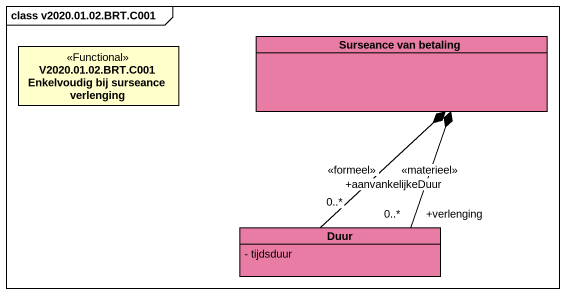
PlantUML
@startuml
mainframe class v2020.01.02.BRT.C001
hide circle
hide empty members
skinparam classAttributeIconSize 0
class "Surseance van betaling" as Surseance_van_betaling #E87CA4
class "V2020.01.02.BRT.C001 Enkelvoudig bij surseance verlenging" as V2020_01_02_BRT_C001 <<Functional>>
class Duur #E87CA4 {
  - tijdsduur
}
Duur "+verlenging\n0..*" -up-* Surseance_van_betaling : <<materieel>>
Duur "+aanvankelijkeDuur\n0..*" -up-* Surseance_van_betaling : <<formeel>>
@enduml
